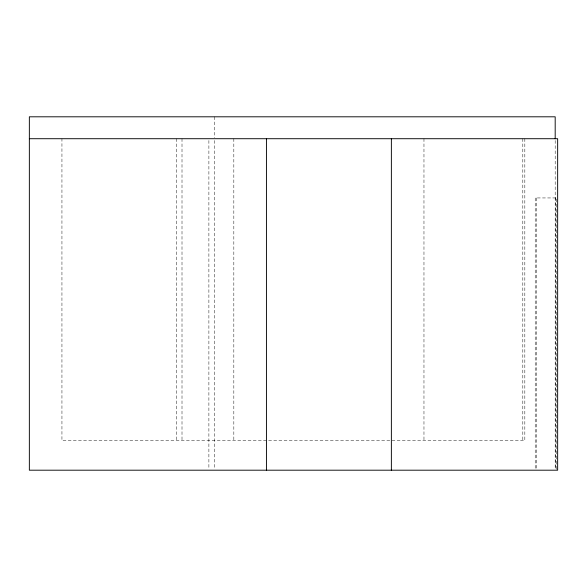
<?xml version="1.0" encoding="UTF-8"?>
<svg xmlns="http://www.w3.org/2000/svg" width="587" height="587" viewBox="0 0 587 587"><rect width="100%" height="100%" fill="white"/><g stroke="black" fill="none" stroke-linecap="round" stroke-linejoin="round"><path stroke-width="0.44" stroke-dasharray="2.94 2.2" d="M556.784 469.277L556.784 197.944L535.212 197.944L535.212 469.277M555.72 197.944L555.72 469.277M555.185 140.542L555.185 469.277M536.269 197.944L536.269 469.277M524.829 138.715L524.829 440.573L61.943 440.573L61.943 138.715M522.812 138.715L522.812 440.573M423.968 138.715L423.968 440.573M233.831 138.715L233.831 440.573M214.6 116.806L214.6 137.798M214.6 140.542L214.6 469.277M208.891 140.542L208.891 469.277M182.007 138.715L182.007 440.573M176.298 138.715L176.298 440.573"/><path stroke-width="0.88" d="M29.35 138.715L557.65 138.715L557.65 470.194L29.35 470.194L29.35 116.806L555.185 116.806L555.185 138.715M391.368 138.715L391.368 470.194M266.432 138.715L266.432 470.194"/></g></svg>
